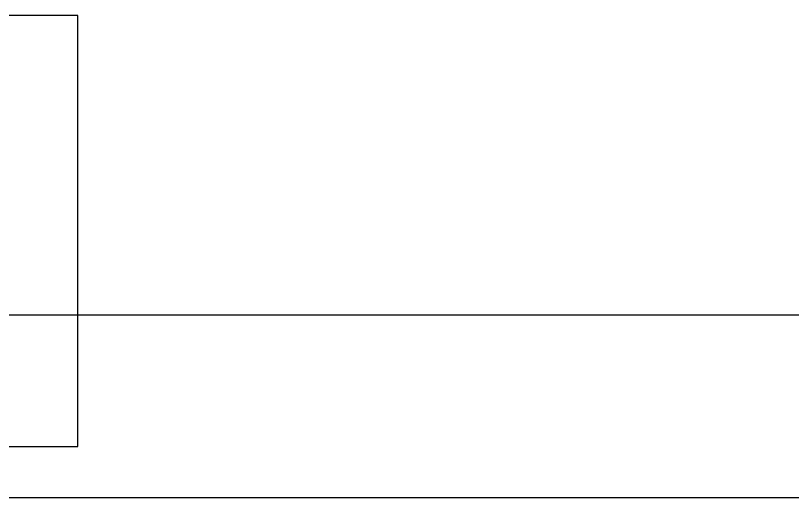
# Model space of a CAD drawing. Header units: inches. Extents: x -3 to 5437, y -3 to 5435.
# Drawn here: x 99.247 to 102.518, y 114.452 to 116.482 of the extents above; entities that cross this region are included whole.
import ezdxf

# ---------------------------------------------------------------- set-up
doc = ezdxf.new("R2010")
doc.units = ezdxf.units.IN
doc.layers.add('PWR', color=76, linetype='Continuous')
doc.layers.add('Top Layer', color=1, linetype='Continuous')

msp = doc.modelspace()

# ---------------------------------------------------------------- linework, layer by layer
at = {"layer": 'PWR'}
for p, q in [((111.4044, 115.221), (97.6688, 115.221)), ((97.6688, 114.4524), (111.4044, 114.4524))]:
    msp.add_line(p, q, dxfattribs=at)
at = {"layer": 'Top Layer'}
for p, q in [((99.509, 116.4825), (97.293, 116.4825)), ((99.509, 114.6665), (99.509, 116.4825)), ((97.7318, 114.6665), (99.509, 114.6665))]:
    msp.add_line(p, q, dxfattribs=at)

doc.saveas('drawing.dxf')
